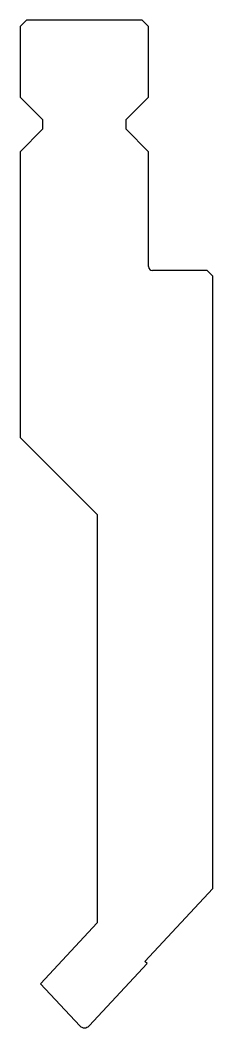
# Model space of a CAD drawing. Header units: millimetres. Extents: x -10 to 20, y 0 to 157.
import ezdxf

# ---------------------------------------------------------------- set-up
doc = ezdxf.new("R2010")
doc.units = ezdxf.units.MM
doc.layers.add('Default', color=7, linetype='CONTINUOUS')

msp = doc.modelspace()

# ---------------------------------------------------------------- linework, layer by layer
at = {"layer": 'Default'}
for p, q in [((-9, 157), (-10, 156)), ((9, 157), (-9, 157)), ((10, 156), (9, 157)), ((-10, 156), (-10, 145)), ((10, 145), (10, 156)), ((-10, 145), (-6.5, 141.5)), ((6.5, 141.5), (10, 145)), ((-6.5, 141.5), (-6.5, 140)), ((6.5, 140), (6.5, 141.5)), ((-6.5, 140), (-10, 136.5)), ((10, 136.5), (6.5, 140)), ((-10, 136.5), (-10, 92)), ((10, 118.6), (10, 136.5)), ((19.1, 118), (10.6, 118)), ((20, 117.1), (19.1, 118)), ((20, 21.71), (20, 117.1)), ((-10, 92), (2, 80)), ((2, 80), (2, 16.34)), ((9.39, 10.34), (20, 21.71)), ((2, 16.34), (-6.84, 6.87)), ((0.73, 0.32), (9.76, 10)), ((9.76, 10), (9.39, 10.34)), ((-6.84, 6.87), (-0.73, 0.32))]:
    msp.add_line(p, q, dxfattribs=at)
for centre, radius, start, end in [((10.6, 118.6), 0.6, 180, 270), ((0, 1), 1, 223, 317)]:
    msp.add_arc(centre, radius, start, end, dxfattribs=at)

doc.saveas('drawing.dxf')
